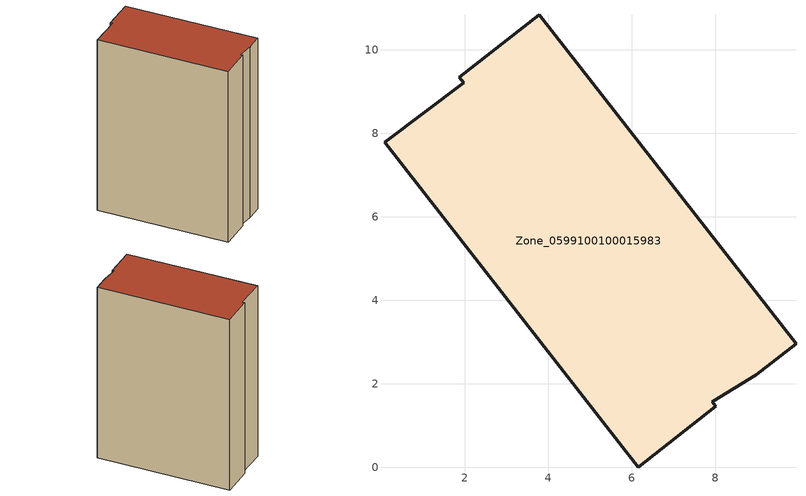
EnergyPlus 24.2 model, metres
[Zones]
Zone_0599100100015983
 floor ground (C_G): 8.98,2.22 7.93,1.57 8.01,1.46 6.15,0 0.08,7.78 1.98,9.21 1.88,9.35 3.79,10.84 9.94,2.96 z0
 wall outside (C_F): 1.88,9.35 1.98,9.21 0.08,7.78 6.15,0 8.01,1.46 7.93,1.57 8.98,2.22 9.94,2.96 3.79,10.84 1.88,9.35 z0:13.68
 roof outside (C_R): 8.98,2.22 9.94,2.96 3.79,10.84 1.88,9.35 1.98,9.21 0.08,7.78 6.15,0 8.01,1.46 7.93,1.57 z13.68
[BUILDING]
Pand.0599100100015983: North Axis=0; Terrain=City; Loads Convergence Tolerance Value=0.04; Temperature Convergence Tolerance Value=0.4; Solar Distribution=FullExterior; Maximum Number of Warmup Days=25; Minimum Number of Warmup Days=1
[Site:Location]
Rotterdam.The.Hague.AP_ZH_NLD Design_Conditions: Latitude=51.96; Longitude=4.45; Time Zone=1; Elevation=-4.5
[SITE:GROUNDTEMPERATURE:BUILDINGSURFACE]
18, 18, 18, 18, 18, 18, 18, 18, 18, 18, 18, 18
[MATERIAL] Thermal Absorptance=0.9; Solar Absorptance=0.7; Visible Absorptance=0.7
Name | Roughness | Thickness | Conductivity | Density | Specific Heat
G.TI.2015-2018 | MediumSmooth | 0.15 | 0.0428571 | 540 | 1210
F.TI.2015-2018 | Rough | 0.3 | 0.0666667 | 1920 | 840
R.TI.2015-2018 | MediumRough | 0.2 | 0.0333333 | 1500 | 1000
[CONSTRUCTION]
C_G: G.TI.2015-2018
C_F: F.TI.2015-2018
C_R: R.TI.2015-2018
[ZONE]
Zone_0599100100015983: Type=1; Multiplier=1; Ceiling Height=Autocalculate; Volume=Autocalculate; Floor Area=autocalculate; Part of Total Floor Area=Yes
[ZONEINFILTRATION:DESIGNFLOWRATE]
Infil_Zone_0599100100015983: Zone or ZoneList or Space or SpaceList=Zone_0599100100015983; Schedule=AlwaysOn; Design Flow Rate Calculation Method=Flow/Area; Flow Rate per Floor Area=0.0015; Constant Term Coefficient=1; Temperature Term Coefficient=0; Velocity Term Coefficient=0; Velocity Squared Term Coefficient=0
[HVACTEMPLATE:ZONE:IDEALLOADSAIRSYSTEM]
Zone_0599100100015983: Maximum Heating Supply Air Temperature=50; Minimum Cooling Supply Air Temperature=13; Maximum Heating Supply Air Humidity Ratio=0.0156; Minimum Cooling Supply Air Humidity Ratio=0.0077; Heating Limit=NoLimit; Cooling Limit=NoLimit; Dehumidification Control Type=ConstantSensibleHeatRatio; Cooling Sensible Heat Ratio=0.7; Dehumidification Setpoint=60; Humidification Control Type=None; Humidification Setpoint=30; Outdoor Air Method=None; Outdoor Air Flow Rate per Person=0.00944; Outdoor Air Flow Rate per Zone Floor Area=0; Outdoor Air Flow Rate per Zone=0; Demand Controlled Ventilation Type=None; Outdoor Air Economizer Type=NoEconomizer; Heat Recovery Type=None; Sensible Heat Recovery Effectiveness=0.7; Latent Heat Recovery Effectiveness=0.65
[ZONECONTROL:THERMOSTAT]
ThermostatControl_Zone_0599100100015983: Zone or ZoneList=Zone_0599100100015983; Control Type Schedule=DualSetpointControlType; Control 1=Thermostat_Zone_0599100100015983; Temperature Difference Between Cutout And Setpoint=0
[THERMOSTATSETPOINT:DUALSETPOINT]
Thermostat_Zone_0599100100015983: Heating Setpoint Temperature Schedule=HeatingSetpoint_Zone_0599100100015983; Cooling Setpoint Temperature Schedule=CoolingSetpoint_Zone_0599100100015983
[SCHEDULE:COMPACT]
HeatingSetpoint_Zone_0599100100015983: Through: 12/31, For: AllDays, Until: 24:00, 21
CoolingSetpoint_Zone_0599100100015983: Through: 12/31, For: AllDays, Until: 24:00, 24
DualSetpointControlType: Through: 12/31, For: AllDays, Until: 24:00, 4
AlwaysOn: Through: 12/31, For: AllDays, Until: 24:00, 1
